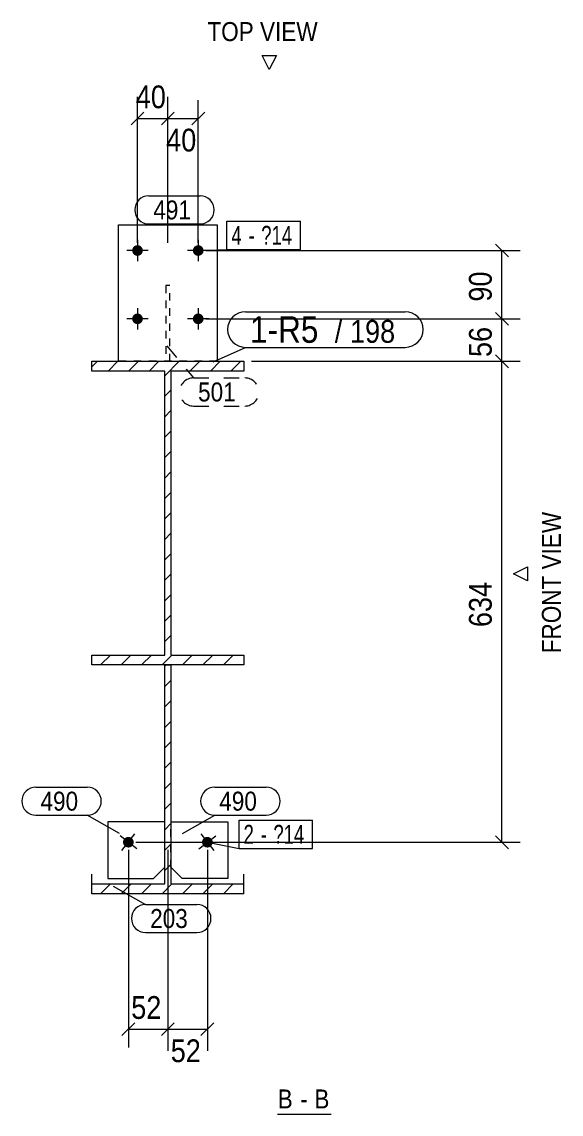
# Model space of a CAD drawing. Header units: millimetres. Extents: x 2 to 1174, y 1 to 825.
# Drawn here: x 169.3 to 240.3, y 103.1 to 247 of the extents above; entities that cross this region are included whole.
import ezdxf

# ---------------------------------------------------------------- set-up
doc = ezdxf.new("R2010")
doc.units = ezdxf.units.MM
for name, pattern in [('XKITLINE00', [0]), ('XKITLINE01', [4, 1, -1, 1, -1]), ('XKITLINE02', [4, 2, -2])]:
    doc.linetypes.add(name, pattern=pattern)
for name, color, linetype, lineweight in [('Bolt', 3, 'Continuous', 0), ('BoltMark', 7, 'Continuous', 0), ('Dimensions', 7, 'Continuous', 0), ('OtherObjectType', 7, 'Continuous', 0), ('Part', 2, 'Continuous', 0), ('PartMark', 7, 'Continuous', 0)]:
    doc.layers.add(name, color=color, linetype=linetype, lineweight=lineweight)
doc.styles.add('ARIAL', font='ARIAL.TTF')
doc.styles.add('ARIAL_NARROW', font='ARIALN.TTF')

# ---------------------------------------------------------------- blocks, each defined once
blk = doc.blocks.new('*A8')
at = {"layer": 'Part', "color": 7, "linetype": 'XKITLINE00', "lineweight": 0}
for p, q in [((178.52, 201.56), (179.25, 202.29)), ((180.65, 200.99), (181.95, 202.29)), ((183.34, 200.99), (184.64, 202.29)), ((186.04, 200.99), (187.34, 202.29)), ((188.12, 200.38), (190.03, 202.29)), ((191.42, 200.99), (192.72, 202.29)), ((194.12, 200.99), (195.42, 202.29)), ((196.81, 200.99), (198.11, 202.29)), ((188.12, 197.69), (188.92, 198.49)), ((188.12, 194.99), (188.92, 195.79)), ((188.12, 192.3), (188.92, 193.1)), ((188.12, 189.6), (188.92, 190.4)), ((188.12, 186.91), (188.92, 187.71)), ((188.12, 184.21), (188.92, 185.01)), ((188.12, 181.52), (188.92, 182.32)), ((188.12, 178.83), (188.92, 179.63)), ((188.12, 176.13), (188.92, 176.93)), ((188.12, 173.44), (188.92, 174.24)), ((188.12, 170.74), (188.92, 171.54)), ((188.12, 168.05), (188.92, 168.85)), ((188.12, 165.36), (188.92, 166.16)), ((179.66, 162.29), (180.96, 163.59)), ((182.36, 162.29), (183.66, 163.59)), ((185.05, 162.29), (186.35, 163.59)), ((187.75, 162.29), (189.05, 163.59)), ((190.44, 162.29), (191.74, 163.59)), ((193.13, 162.29), (194.43, 163.59)), ((195.83, 162.29), (197.13, 163.59))]:
    blk.add_line(p, q, dxfattribs=at)
blk = doc.blocks.new('*A9')
at = {"layer": 'Part', "color": 7, "linetype": 'XKITLINE00', "lineweight": 0}
for p, q in [((188.12, 162.13), (188.28, 162.29)), ((188.12, 159.43), (188.92, 160.23)), ((188.12, 156.74), (188.92, 157.54)), ((188.12, 154.04), (188.92, 154.84)), ((188.12, 151.35), (188.92, 152.15)), ((188.12, 148.66), (188.92, 149.46)), ((188.12, 145.96), (188.92, 146.76)), ((188.12, 143.27), (188.92, 144.07)), ((188.12, 140.57), (188.92, 141.37)), ((188.12, 137.88), (188.92, 138.68)), ((188.12, 135.18), (188.92, 135.98)), ((179.66, 132.11), (180.97, 133.42)), ((182.36, 132.11), (183.67, 133.42)), ((185.05, 132.11), (186.36, 133.42)), ((187.75, 132.11), (189.06, 133.42)), ((190.44, 132.11), (191.75, 133.42)), ((193.13, 132.11), (194.44, 133.42)), ((195.83, 132.11), (197.14, 133.42))]:
    blk.add_line(p, q, dxfattribs=at)
blk = doc.blocks.new('*A191')
at = {"layer": 'Bolt'}
blk.add_hatch(color=3, dxfattribs=at).paths.add_polyline_path([(182.87, 138.39), (182.84, 138.41), (182.82, 138.44), (182.79, 138.46), (182.77, 138.49), (182.75, 138.52), (182.73, 138.54), (182.71, 138.57), (182.7, 138.6), (182.68, 138.64), (182.67, 138.67), (182.66, 138.7), (182.65, 138.73), (182.64, 138.77), (182.63, 138.8), (182.63, 138.83), (182.62, 138.87), (182.62, 138.9), (182.62, 138.94), (182.62, 138.97), (182.63, 139), (182.63, 139.04), (182.64, 139.07), (182.65, 139.11), (182.66, 139.14), (182.67, 139.17), (182.68, 139.2), (182.7, 139.23), (182.71, 139.26), (182.73, 139.29), (182.75, 139.32), (182.77, 139.35), (182.79, 139.38), (182.81, 139.4), (182.84, 139.43), (182.86, 139.45), (182.89, 139.47), (182.92, 139.49), (182.95, 139.51), (182.98, 139.53), (183.01, 139.54), (183.04, 139.56), (183.07, 139.57), (183.1, 139.58), (183.13, 139.59), (183.17, 139.6), (183.2, 139.61), (183.24, 139.61), (183.27, 139.62), (183.3, 139.62), (183.34, 139.62), (183.37, 139.62), (183.41, 139.61), (183.44, 139.61), (183.47, 139.6), (183.51, 139.6), (183.54, 139.59), (183.57, 139.57), (183.61, 139.56), (183.64, 139.55), (183.67, 139.53), (183.7, 139.51), (183.72, 139.49), (183.75, 139.47), (183.78, 139.45), (183.8, 139.43), (183.83, 139.4), (183.85, 139.38), (183.87, 139.35), (183.89, 139.32), (183.91, 139.3), (183.93, 139.27), (183.95, 139.24), (183.96, 139.2), (183.98, 139.17), (183.99, 139.14), (184, 139.11), (184.01, 139.07), (184.01, 139.04), (184.02, 139.01), (184.02, 138.97), (184.02, 138.94), (184.02, 138.9), (184.02, 138.87), (184.02, 138.84), (184.01, 138.8), (184.01, 138.77), (184, 138.73), (183.99, 138.7), (183.98, 138.67), (183.96, 138.64), (183.95, 138.61), (183.93, 138.58), (183.91, 138.55), (183.9, 138.52), (183.88, 138.49), (183.85, 138.46), (183.83, 138.44), (183.81, 138.41), (183.78, 138.39), (183.75, 138.37), (183.73, 138.35), (183.7, 138.33), (183.67, 138.31), (183.64, 138.3), (183.61, 138.28), (183.58, 138.27), (183.54, 138.26), (183.51, 138.25), (183.48, 138.24), (183.44, 138.23), (183.41, 138.23), (183.38, 138.22), (183.34, 138.22), (183.31, 138.22), (183.27, 138.22), (183.24, 138.23), (183.2, 138.23), (183.17, 138.24), (183.14, 138.25), (183.1, 138.26), (183.07, 138.27), (183.04, 138.28), (183.01, 138.29), (182.98, 138.31), (182.95, 138.33), (182.92, 138.35), (182.89, 138.37)], flags=17)
at = {"layer": 'Bolt', "color": 3, "linetype": 'XKITLINE00', "lineweight": 0}
for p, q in [((184.43, 138.06), (182.22, 139.78)), ((182.46, 137.81), (184.18, 140.03))]:
    blk.add_line(p, q, dxfattribs=at)
blk = doc.blocks.new('*A192')
at = {"layer": 'Bolt'}
blk.add_hatch(color=3, dxfattribs=at).paths.add_polyline_path([(193.32, 139.49), (193.35, 139.51), (193.38, 139.53), (193.41, 139.55), (193.44, 139.56), (193.47, 139.57), (193.5, 139.59), (193.54, 139.6), (193.57, 139.6), (193.6, 139.61), (193.64, 139.61), (193.67, 139.62), (193.71, 139.62), (193.74, 139.62), (193.78, 139.62), (193.81, 139.61), (193.84, 139.61), (193.88, 139.6), (193.91, 139.59), (193.94, 139.58), (193.98, 139.57), (194.01, 139.56), (194.04, 139.54), (194.07, 139.53), (194.1, 139.51), (194.13, 139.49), (194.15, 139.47), (194.18, 139.45), (194.21, 139.43), (194.23, 139.4), (194.25, 139.38), (194.28, 139.35), (194.3, 139.32), (194.31, 139.29), (194.33, 139.26), (194.35, 139.23), (194.36, 139.2), (194.38, 139.17), (194.39, 139.14), (194.4, 139.11), (194.41, 139.07), (194.41, 139.04), (194.42, 139), (194.42, 138.97), (194.42, 138.94), (194.42, 138.9), (194.42, 138.87), (194.42, 138.83), (194.41, 138.8), (194.41, 138.77), (194.4, 138.73), (194.39, 138.7), (194.38, 138.67), (194.36, 138.64), (194.35, 138.6), (194.33, 138.57), (194.31, 138.54), (194.29, 138.52), (194.27, 138.49), (194.25, 138.46), (194.23, 138.44), (194.2, 138.41), (194.18, 138.39), (194.15, 138.37), (194.12, 138.35), (194.1, 138.33), (194.07, 138.31), (194.04, 138.29), (194.01, 138.28), (193.97, 138.27), (193.94, 138.26), (193.91, 138.25), (193.87, 138.24), (193.84, 138.23), (193.81, 138.23), (193.77, 138.22), (193.74, 138.22), (193.7, 138.22), (193.67, 138.22), (193.64, 138.23), (193.6, 138.23), (193.57, 138.24), (193.53, 138.25), (193.5, 138.26), (193.47, 138.27), (193.44, 138.28), (193.41, 138.3), (193.38, 138.31), (193.35, 138.33), (193.32, 138.35), (193.29, 138.37), (193.26, 138.39), (193.24, 138.41), (193.21, 138.44), (193.19, 138.46), (193.17, 138.49), (193.15, 138.52), (193.13, 138.55), (193.11, 138.58), (193.1, 138.61), (193.08, 138.64), (193.07, 138.67), (193.06, 138.7), (193.05, 138.73), (193.04, 138.77), (193.03, 138.8), (193.03, 138.84), (193.02, 138.87), (193.02, 138.9), (193.02, 138.94), (193.02, 138.97), (193.03, 139.01), (193.03, 139.04), (193.04, 139.07), (193.05, 139.11), (193.06, 139.14), (193.07, 139.17), (193.08, 139.2), (193.1, 139.24), (193.11, 139.27), (193.13, 139.3), (193.15, 139.32), (193.17, 139.35), (193.19, 139.38), (193.22, 139.4), (193.24, 139.43), (193.27, 139.45), (193.29, 139.47)], flags=17)
at = {"layer": 'Bolt', "color": 3, "linetype": 'XKITLINE00', "lineweight": 0}
for p, q in [((192.62, 138.06), (194.83, 139.78)), ((192.86, 140.03), (194.58, 137.81))]:
    blk.add_line(p, q, dxfattribs=at)
blk = doc.blocks.new('*A193')
at = {"layer": 'Bolt'}
for points in [[(185.22, 216.85), (185.22, 216.82), (185.22, 216.78), (185.21, 216.75), (185.2, 216.72), (185.19, 216.68), (185.18, 216.65), (185.17, 216.62), (185.16, 216.59), (185.14, 216.56), (185.12, 216.53), (185.1, 216.5), (185.08, 216.47), (185.06, 216.44), (185.04, 216.42), (185.02, 216.39), (184.99, 216.37), (184.97, 216.34), (184.94, 216.32), (184.91, 216.3), (184.88, 216.29), (184.85, 216.27), (184.82, 216.25), (184.79, 216.24), (184.76, 216.23), (184.73, 216.22), (184.69, 216.21), (184.66, 216.2), (184.63, 216.19), (184.59, 216.19), (184.56, 216.19), (184.52, 216.19), (184.49, 216.19), (184.45, 216.19), (184.42, 216.19), (184.39, 216.2), (184.35, 216.21), (184.32, 216.22), (184.29, 216.23), (184.25, 216.24), (184.22, 216.25), (184.19, 216.27), (184.16, 216.29), (184.13, 216.3), (184.11, 216.32), (184.08, 216.34), (184.05, 216.37), (184.03, 216.39), (184, 216.42), (183.98, 216.44), (183.96, 216.47), (183.94, 216.5), (183.92, 216.53), (183.91, 216.56), (183.89, 216.59), (183.88, 216.62), (183.86, 216.65), (183.85, 216.68), (183.84, 216.72), (183.84, 216.75), (183.83, 216.78), (183.83, 216.82), (183.82, 216.85), (183.82, 216.89), (183.82, 216.92), (183.83, 216.95), (183.83, 216.99), (183.84, 217.02), (183.84, 217.06), (183.85, 217.09), (183.86, 217.12), (183.88, 217.15), (183.89, 217.19), (183.91, 217.22), (183.92, 217.25), (183.94, 217.27), (183.96, 217.3), (183.98, 217.33), (184, 217.36), (184.03, 217.38), (184.05, 217.4), (184.08, 217.43), (184.11, 217.45), (184.13, 217.47), (184.16, 217.49), (184.19, 217.5), (184.22, 217.52), (184.25, 217.53), (184.29, 217.55), (184.32, 217.56), (184.35, 217.57), (184.39, 217.57), (184.42, 217.58), (184.45, 217.58), (184.49, 217.59), (184.52, 217.59), (184.56, 217.59), (184.59, 217.58), (184.63, 217.58), (184.66, 217.57), (184.69, 217.57), (184.73, 217.56), (184.76, 217.55), (184.79, 217.53), (184.82, 217.52), (184.85, 217.5), (184.88, 217.49), (184.91, 217.47), (184.94, 217.45), (184.97, 217.43), (184.99, 217.4), (185.02, 217.38), (185.04, 217.36), (185.06, 217.33), (185.08, 217.3), (185.1, 217.27), (185.12, 217.25), (185.14, 217.22), (185.16, 217.19), (185.17, 217.15), (185.18, 217.12), (185.19, 217.09), (185.2, 217.06), (185.21, 217.02), (185.22, 216.99), (185.22, 216.95), (185.22, 216.92), (185.22, 216.89)], [(193.22, 216.85), (193.22, 216.82), (193.22, 216.78), (193.21, 216.75), (193.2, 216.72), (193.19, 216.68), (193.18, 216.65), (193.17, 216.62), (193.16, 216.59), (193.14, 216.56), (193.12, 216.53), (193.1, 216.5), (193.08, 216.47), (193.06, 216.44), (193.04, 216.42), (193.02, 216.39), (192.99, 216.37), (192.97, 216.34), (192.94, 216.32), (192.91, 216.3), (192.88, 216.29), (192.85, 216.27), (192.82, 216.25), (192.79, 216.24), (192.76, 216.23), (192.73, 216.22), (192.69, 216.21), (192.66, 216.2), (192.63, 216.19), (192.59, 216.19), (192.56, 216.19), (192.52, 216.19), (192.49, 216.19), (192.45, 216.19), (192.42, 216.19), (192.39, 216.2), (192.35, 216.21), (192.32, 216.22), (192.29, 216.23), (192.25, 216.24), (192.22, 216.25), (192.19, 216.27), (192.16, 216.29), (192.13, 216.3), (192.11, 216.32), (192.08, 216.34), (192.05, 216.37), (192.03, 216.39), (192, 216.42), (191.98, 216.44), (191.96, 216.47), (191.94, 216.5), (191.92, 216.53), (191.91, 216.56), (191.89, 216.59), (191.88, 216.62), (191.86, 216.65), (191.85, 216.68), (191.84, 216.72), (191.84, 216.75), (191.83, 216.78), (191.83, 216.82), (191.82, 216.85), (191.82, 216.89), (191.82, 216.92), (191.83, 216.95), (191.83, 216.99), (191.84, 217.02), (191.84, 217.06), (191.85, 217.09), (191.86, 217.12), (191.88, 217.15), (191.89, 217.19), (191.91, 217.22), (191.92, 217.25), (191.94, 217.27), (191.96, 217.3), (191.98, 217.33), (192, 217.36), (192.03, 217.38), (192.05, 217.4), (192.08, 217.43), (192.11, 217.45), (192.13, 217.47), (192.16, 217.49), (192.19, 217.5), (192.22, 217.52), (192.25, 217.53), (192.29, 217.55), (192.32, 217.56), (192.35, 217.57), (192.39, 217.57), (192.42, 217.58), (192.45, 217.58), (192.49, 217.59), (192.52, 217.59), (192.56, 217.59), (192.59, 217.58), (192.63, 217.58), (192.66, 217.57), (192.69, 217.57), (192.73, 217.56), (192.76, 217.55), (192.79, 217.53), (192.82, 217.52), (192.85, 217.5), (192.88, 217.49), (192.91, 217.47), (192.94, 217.45), (192.97, 217.43), (192.99, 217.4), (193.02, 217.38), (193.04, 217.36), (193.06, 217.33), (193.08, 217.3), (193.1, 217.27), (193.12, 217.25), (193.14, 217.22), (193.16, 217.19), (193.17, 217.15), (193.18, 217.12), (193.19, 217.09), (193.2, 217.06), (193.21, 217.02), (193.22, 216.99), (193.22, 216.95), (193.22, 216.92), (193.22, 216.89)], [(185.22, 207.85), (185.22, 207.82), (185.22, 207.78), (185.21, 207.75), (185.2, 207.72), (185.19, 207.68), (185.18, 207.65), (185.17, 207.62), (185.16, 207.59), (185.14, 207.56), (185.12, 207.53), (185.1, 207.5), (185.08, 207.47), (185.06, 207.44), (185.04, 207.42), (185.02, 207.39), (184.99, 207.37), (184.97, 207.34), (184.94, 207.32), (184.91, 207.3), (184.88, 207.29), (184.85, 207.27), (184.82, 207.25), (184.79, 207.24), (184.76, 207.23), (184.73, 207.22), (184.69, 207.21), (184.66, 207.2), (184.63, 207.19), (184.59, 207.19), (184.56, 207.19), (184.52, 207.19), (184.49, 207.19), (184.45, 207.19), (184.42, 207.19), (184.39, 207.2), (184.35, 207.21), (184.32, 207.22), (184.29, 207.23), (184.25, 207.24), (184.22, 207.25), (184.19, 207.27), (184.16, 207.29), (184.13, 207.3), (184.11, 207.32), (184.08, 207.34), (184.05, 207.37), (184.03, 207.39), (184, 207.42), (183.98, 207.44), (183.96, 207.47), (183.94, 207.5), (183.92, 207.53), (183.91, 207.56), (183.89, 207.59), (183.88, 207.62), (183.86, 207.65), (183.85, 207.68), (183.84, 207.72), (183.84, 207.75), (183.83, 207.78), (183.83, 207.82), (183.82, 207.85), (183.82, 207.89), (183.82, 207.92), (183.83, 207.95), (183.83, 207.99), (183.84, 208.02), (183.84, 208.06), (183.85, 208.09), (183.86, 208.12), (183.88, 208.15), (183.89, 208.19), (183.91, 208.22), (183.92, 208.25), (183.94, 208.27), (183.96, 208.3), (183.98, 208.33), (184, 208.36), (184.03, 208.38), (184.05, 208.4), (184.08, 208.43), (184.11, 208.45), (184.13, 208.47), (184.16, 208.49), (184.19, 208.5), (184.22, 208.52), (184.25, 208.53), (184.29, 208.55), (184.32, 208.56), (184.35, 208.57), (184.39, 208.57), (184.42, 208.58), (184.45, 208.58), (184.49, 208.59), (184.52, 208.59), (184.56, 208.59), (184.59, 208.58), (184.63, 208.58), (184.66, 208.57), (184.69, 208.57), (184.73, 208.56), (184.76, 208.55), (184.79, 208.53), (184.82, 208.52), (184.85, 208.5), (184.88, 208.49), (184.91, 208.47), (184.94, 208.45), (184.97, 208.43), (184.99, 208.4), (185.02, 208.38), (185.04, 208.36), (185.06, 208.33), (185.08, 208.3), (185.1, 208.27), (185.12, 208.25), (185.14, 208.22), (185.16, 208.19), (185.17, 208.15), (185.18, 208.12), (185.19, 208.09), (185.2, 208.06), (185.21, 208.02), (185.22, 207.99), (185.22, 207.95), (185.22, 207.92), (185.22, 207.89)], [(193.22, 207.85), (193.22, 207.82), (193.22, 207.78), (193.21, 207.75), (193.2, 207.72), (193.19, 207.68), (193.18, 207.65), (193.17, 207.62), (193.16, 207.59), (193.14, 207.56), (193.12, 207.53), (193.1, 207.5), (193.08, 207.47), (193.06, 207.44), (193.04, 207.42), (193.02, 207.39), (192.99, 207.37), (192.97, 207.34), (192.94, 207.32), (192.91, 207.3), (192.88, 207.29), (192.85, 207.27), (192.82, 207.25), (192.79, 207.24), (192.76, 207.23), (192.73, 207.22), (192.69, 207.21), (192.66, 207.2), (192.63, 207.19), (192.59, 207.19), (192.56, 207.19), (192.52, 207.19), (192.49, 207.19), (192.45, 207.19), (192.42, 207.19), (192.39, 207.2), (192.35, 207.21), (192.32, 207.22), (192.29, 207.23), (192.25, 207.24), (192.22, 207.25), (192.19, 207.27), (192.16, 207.29), (192.13, 207.3), (192.11, 207.32), (192.08, 207.34), (192.05, 207.37), (192.03, 207.39), (192, 207.42), (191.98, 207.44), (191.96, 207.47), (191.94, 207.5), (191.92, 207.53), (191.91, 207.56), (191.89, 207.59), (191.88, 207.62), (191.86, 207.65), (191.85, 207.68), (191.84, 207.72), (191.84, 207.75), (191.83, 207.78), (191.83, 207.82), (191.82, 207.85), (191.82, 207.89), (191.82, 207.92), (191.83, 207.95), (191.83, 207.99), (191.84, 208.02), (191.84, 208.06), (191.85, 208.09), (191.86, 208.12), (191.88, 208.15), (191.89, 208.19), (191.91, 208.22), (191.92, 208.25), (191.94, 208.27), (191.96, 208.3), (191.98, 208.33), (192, 208.36), (192.03, 208.38), (192.05, 208.4), (192.08, 208.43), (192.11, 208.45), (192.13, 208.47), (192.16, 208.49), (192.19, 208.5), (192.22, 208.52), (192.25, 208.53), (192.29, 208.55), (192.32, 208.56), (192.35, 208.57), (192.39, 208.57), (192.42, 208.58), (192.45, 208.58), (192.49, 208.59), (192.52, 208.59), (192.56, 208.59), (192.59, 208.58), (192.63, 208.58), (192.66, 208.57), (192.69, 208.57), (192.73, 208.56), (192.76, 208.55), (192.79, 208.53), (192.82, 208.52), (192.85, 208.5), (192.88, 208.49), (192.91, 208.47), (192.94, 208.45), (192.97, 208.43), (192.99, 208.4), (193.02, 208.38), (193.04, 208.36), (193.06, 208.33), (193.08, 208.3), (193.1, 208.27), (193.12, 208.25), (193.14, 208.22), (193.16, 208.19), (193.17, 208.15), (193.18, 208.12), (193.19, 208.09), (193.2, 208.06), (193.21, 208.02), (193.22, 207.99), (193.22, 207.95), (193.22, 207.92), (193.22, 207.89)]]:
    blk.add_hatch(color=3, dxfattribs=at).paths.add_polyline_path(points, flags=17)
at = {"layer": 'Bolt', "color": 3, "linetype": 'XKITLINE00', "lineweight": 0}
for p, q in [((184.52, 218.29), (184.52, 215.49)), ((192.52, 218.29), (192.52, 215.49)), ((185.92, 216.89), (183.12, 216.89)), ((193.92, 216.89), (191.12, 216.89)), ((184.52, 209.29), (184.52, 206.49)), ((192.52, 209.29), (192.52, 206.49)), ((185.92, 207.89), (183.12, 207.89)), ((193.92, 207.89), (191.12, 207.89))]:
    blk.add_line(p, q, dxfattribs=at)
blk = doc.blocks.new('*A194')
at = {"layer": 'Part', "color": 2, "linetype": 'XKITLINE00', "lineweight": 0}
for p, q in [((178.52, 200.99), (178.52, 202.29)), ((178.52, 202.29), (198.52, 202.29)), ((198.52, 202.29), (198.52, 200.99)), ((188.12, 200.99), (178.52, 200.99)), ((188.12, 163.59), (188.12, 200.99)), ((198.52, 200.99), (188.92, 200.99)), ((188.92, 200.99), (188.92, 163.59)), ((178.52, 162.29), (178.52, 163.59)), ((178.52, 163.59), (188.12, 163.59)), ((188.92, 163.59), (198.52, 163.59)), ((198.52, 163.59), (198.52, 162.29)), ((198.52, 162.29), (178.52, 162.29))]:
    blk.add_line(p, q, dxfattribs=at)
blk = doc.blocks.new('*A195')
at = {"layer": 'Part', "color": 2, "linetype": 'XKITLINE00', "lineweight": 0}
for p, q in [((188.12, 141.62), (180.62, 141.62)), ((180.62, 141.62), (180.62, 134.12)), ((186.62, 134.12), (188.12, 135.62)), ((180.62, 134.12), (186.62, 134.12))]:
    blk.add_line(p, q, dxfattribs=at)
at = {"layer": 'Part', "color": 7, "linetype": 'XKITLINE01', "lineweight": 0}
blk.add_line((188.12, 135.62), (188.12, 141.62), dxfattribs=at)
blk = doc.blocks.new('*A196')
at = {"layer": 'Part', "color": 2, "linetype": 'XKITLINE00', "lineweight": 0}
for p, q in [((188.92, 141.62), (196.42, 141.62)), ((196.42, 141.62), (196.42, 134.12)), ((190.42, 134.12), (188.92, 135.62)), ((196.42, 134.12), (190.42, 134.12))]:
    blk.add_line(p, q, dxfattribs=at)
at = {"layer": 'Part', "color": 7, "linetype": 'XKITLINE01', "lineweight": 0}
blk.add_line((188.92, 135.62), (188.92, 141.62), dxfattribs=at)
blk = doc.blocks.new('*A197')
at = {"layer": 'Part', "color": 7, "linetype": 'XKITLINE01', "lineweight": 0}
for p, q in [((188.77, 212.29), (188.27, 212.29)), ((188.27, 212.29), (188.27, 202.29)), ((188.77, 202.29), (188.77, 212.29)), ((188.27, 202.29), (188.77, 202.29))]:
    blk.add_line(p, q, dxfattribs=at)
blk = doc.blocks.new('*A198')
at = {"layer": 'Part', "color": 2, "linetype": 'XKITLINE00', "lineweight": 0}
for p, q in [((182.02, 202.29), (182.02, 220.29)), ((182.02, 220.29), (195.02, 220.29)), ((195.02, 220.29), (195.02, 202.29))]:
    blk.add_line(p, q, dxfattribs=at)
at = {"layer": 'Part', "color": 7, "linetype": 'XKITLINE01', "lineweight": 0}
blk.add_line((195.02, 202.29), (182.02, 202.29), dxfattribs=at)
blk = doc.blocks.new('*A199')
at = {"layer": 'Part', "color": 2, "linetype": 'XKITLINE00', "lineweight": 0}
for p, q in [((188.12, 133.42), (188.12, 162.29)), ((188.12, 162.29), (188.92, 162.29)), ((188.92, 162.29), (188.92, 133.42)), ((178.52, 132.11), (178.52, 134.69)), ((198.52, 132.11), (198.52, 134.69)), ((178.52, 133.42), (188.12, 133.42)), ((188.92, 133.42), (198.52, 133.42)), ((198.52, 132.11), (178.52, 132.11))]:
    blk.add_line(p, q, dxfattribs=at)
blk = doc.blocks.new('*A436')
at = {"layer": 'Dimensions', "color": 7, "linetype": 'XKITLINE00', "lineweight": 0}
for p, q in [((231.67, 203.13), (233.37, 201.44)), ((199.52, 202.29), (234.92, 202.29)), ((232.52, 138.92), (232.52, 202.29)), ((231.67, 139.77), (233.37, 138.07)), ((184.32, 138.92), (234.92, 138.92))]:
    blk.add_line(p, q, dxfattribs=at)
at = {"layer": 'Dimensions', "color": 3}
for p in [(232.52, 202.29), (232.52, 138.92)]:
    blk.add_point(p, dxfattribs=at)
at = {"layer": 'Dimensions', "color": 3, "style": 'ARIAL', "width": 0.85}
blk.add_text('634', height=3, rotation=90.0002, dxfattribs=at).set_placement((231.17, 167.27))
blk = doc.blocks.new('*A437')
at = {"layer": 'Dimensions', "color": 7, "linetype": 'XKITLINE00', "lineweight": 0}
for p, q in [((231.67, 208.73), (233.37, 207.04)), ((193.52, 207.89), (234.92, 207.89)), ((232.52, 202.29), (232.52, 207.89)), ((231.67, 203.13), (233.37, 201.44)), ((199.52, 202.29), (234.92, 202.29))]:
    blk.add_line(p, q, dxfattribs=at)
at = {"layer": 'Dimensions', "color": 3}
for p in [(232.52, 207.89), (232.52, 202.29)]:
    blk.add_point(p, dxfattribs=at)
at = {"layer": 'Dimensions', "color": 3, "style": 'ARIAL', "width": 0.85}
blk.add_text('56', height=3, rotation=90.0002, dxfattribs=at).set_placement((231.17, 202.86))
blk = doc.blocks.new('*A438')
at = {"layer": 'Dimensions', "color": 7, "linetype": 'XKITLINE00', "lineweight": 0}
for p, q in [((231.67, 217.73), (233.37, 216.04)), ((193.52, 216.89), (234.92, 216.89)), ((232.52, 207.89), (232.52, 216.89)), ((231.67, 208.73), (233.37, 207.04)), ((193.52, 207.89), (234.92, 207.89))]:
    blk.add_line(p, q, dxfattribs=at)
at = {"layer": 'Dimensions', "color": 3}
for p in [(232.52, 216.89), (232.52, 207.89)]:
    blk.add_point(p, dxfattribs=at)
at = {"layer": 'Dimensions', "color": 3, "style": 'ARIAL', "width": 0.85}
blk.add_text('90', height=3, rotation=90.0002, dxfattribs=at).set_placement((231.17, 210.16))
blk = doc.blocks.new('*A439')
at = {"layer": 'Dimensions', "color": 7, "linetype": 'XKITLINE00', "lineweight": 0}
for p, q in [((183.32, 137.92), (183.32, 111.89)), ((188.52, 137.92), (188.52, 111.89)), ((184.17, 115.13), (182.47, 113.44)), ((183.32, 114.29), (188.52, 114.29)), ((189.37, 115.13), (187.67, 113.44))]:
    blk.add_line(p, q, dxfattribs=at)
at = {"layer": 'Dimensions', "color": 3}
for p in [(183.32, 114.29), (188.52, 114.29)]:
    blk.add_point(p, dxfattribs=at)
at = {"layer": 'Dimensions', "color": 3, "style": 'ARIAL', "width": 0.85}
blk.add_text('52', height=3, dxfattribs=at).set_placement((183.7, 115.64))
blk = doc.blocks.new('*A440')
at = {"layer": 'Dimensions', "color": 7, "linetype": 'XKITLINE00', "lineweight": 0}
for p, q in [((188.52, 137.92), (188.52, 111.44)), ((193.72, 137.92), (193.72, 111.44)), ((189.37, 115.13), (187.67, 113.44)), ((188.52, 114.29), (193.72, 114.29)), ((194.57, 115.13), (192.87, 113.44))]:
    blk.add_line(p, q, dxfattribs=at)
at = {"layer": 'Dimensions', "color": 3}
for p in [(188.52, 114.29), (193.72, 114.29)]:
    blk.add_point(p, dxfattribs=at)
at = {"layer": 'Dimensions', "color": 3, "style": 'ARIAL', "width": 0.85}
blk.add_text('52', height=3, dxfattribs=at).set_placement((188.9, 109.94))
blk = doc.blocks.new('*A441')
at = {"layer": 'Dimensions', "color": 7, "linetype": 'XKITLINE00', "lineweight": 0}
for p, q in [((184.52, 217.89), (184.52, 237.14)), ((188.52, 217.89), (188.52, 237.14)), ((185.37, 235.13), (183.67, 233.44)), ((189.37, 235.13), (187.67, 233.44)), ((184.52, 234.29), (188.52, 234.29))]:
    blk.add_line(p, q, dxfattribs=at)
at = {"layer": 'Dimensions', "color": 3}
for p in [(184.52, 234.29), (188.52, 234.29)]:
    blk.add_point(p, dxfattribs=at)
at = {"layer": 'Dimensions', "color": 3, "style": 'ARIAL', "width": 0.85}
blk.add_text('40', height=3, dxfattribs=at).set_placement((184.3, 235.64))
blk = doc.blocks.new('*A442')
at = {"layer": 'Dimensions', "color": 7, "linetype": 'XKITLINE00', "lineweight": 0}
for p, q in [((188.52, 217.89), (188.52, 236.69)), ((192.52, 217.89), (192.52, 236.69)), ((189.37, 235.13), (187.67, 233.44)), ((193.37, 235.13), (191.67, 233.44)), ((188.52, 234.29), (192.52, 234.29))]:
    blk.add_line(p, q, dxfattribs=at)
at = {"layer": 'Dimensions', "color": 3}
for p in [(188.52, 234.29), (192.52, 234.29)]:
    blk.add_point(p, dxfattribs=at)
at = {"layer": 'Dimensions', "color": 3, "style": 'ARIAL', "width": 0.85}
blk.add_text('40', height=3, dxfattribs=at).set_placement((188.3, 229.94))
blk = doc.blocks.new('*A443')
at = {"layer": 'BoltMark', "color": 7, "linetype": 'XKITLINE00', "lineweight": 0}
for p, q in [((196.29, 220.74), (205.98, 220.74)), ((196.29, 217.04), (196.29, 220.74)), ((205.98, 217.04), (205.98, 220.74)), ((192.52, 216.89), (196.29, 217.04)), ((196.29, 217.04), (205.98, 217.04))]:
    blk.add_line(p, q, dxfattribs=at)
at = {"layer": 'BoltMark', "color": 3, "style": 'ARIAL_NARROW', "width": 0.85}
for s, p in [('4', (196.89, 217.64)), ('?14', (200.82, 217.64)), ('-', (199.16, 217.64))]:
    blk.add_text(s, height=2.5, dxfattribs=at).set_placement(p)
blk = doc.blocks.new('*A444')
at = {"layer": 'BoltMark', "color": 7, "linetype": 'XKITLINE00', "lineweight": 0}
for p, q in [((197.89, 141.81), (207.58, 141.81)), ((197.89, 138.11), (197.89, 141.81)), ((207.58, 138.11), (207.58, 141.81)), ((193.72, 138.92), (197.89, 138.11)), ((197.89, 138.11), (207.58, 138.11))]:
    blk.add_line(p, q, dxfattribs=at)
at = {"layer": 'BoltMark', "color": 3, "style": 'ARIAL_NARROW', "width": 0.85}
for s, p in [('2', (198.49, 138.71)), ('?14', (202.42, 138.71)), ('-', (200.76, 138.71))]:
    blk.add_text(s, height=2.5, dxfattribs=at).set_placement(p)
blk = doc.blocks.new('*A445')
at = {"layer": 'PartMark', "color": 7, "linetype": 'XKITLINE00', "lineweight": 0}
for p, q in [((181.34, 133.12), (185.59, 130.72)), ((185.59, 130.72), (192.35, 130.72)), ((185.59, 127.02), (192.35, 127.02))]:
    blk.add_line(p, q, dxfattribs=at)
for centre, start, end in [((185.59, 128.87), 90, 270), ((192.35, 128.87), 270, 90)]:
    blk.add_arc(centre, 1.85, start, end, dxfattribs=at)
at = {"layer": 'PartMark', "color": 3, "style": 'ARIAL', "width": 0.85}
blk.add_text('203', height=2.5, dxfattribs=at).set_placement((186.19, 127.62))
blk = doc.blocks.new('*A446')
at = {"layer": 'PartMark', "color": 7, "linetype": 'XKITLINE00', "lineweight": 0}
for p, q in [((186.01, 224.09), (192.77, 224.09)), ((186.01, 220.39), (192.77, 220.39))]:
    blk.add_line(p, q, dxfattribs=at)
for centre, start, end in [((186.01, 222.24), 90, 270), ((192.77, 222.24), 270, 90)]:
    blk.add_arc(centre, 1.85, start, end, dxfattribs=at)
at = {"layer": 'PartMark', "color": 3, "style": 'ARIAL', "width": 0.85}
blk.add_text('491', height=2.5, dxfattribs=at).set_placement((186.61, 220.99))
blk = doc.blocks.new('*A447')
at = {"layer": 'PartMark', "color": 7, "linetype": 'XKITLINE02', "lineweight": 0}
for p, q in [((188.4, 204.32), (191.9, 200.1)), ((191.9, 200.1), (198.66, 200.1)), ((191.9, 196.4), (198.66, 196.4))]:
    blk.add_line(p, q, dxfattribs=at)
for centre, start, end in [((191.9, 198.25), 90, 270), ((198.66, 198.25), 270, 90)]:
    blk.add_arc(centre, 1.85, start, end, dxfattribs=at)
at = {"layer": 'PartMark', "color": 3, "style": 'ARIAL', "width": 0.85}
blk.add_text('501', height=2.5, dxfattribs=at).set_placement((192.5, 197))
blk = doc.blocks.new('*A448')
at = {"layer": 'PartMark', "color": 7, "linetype": 'XKITLINE00', "lineweight": 0}
for p, q in [((194.69, 146.18), (201.46, 146.18)), ((190.45, 140.09), (194.69, 142.48)), ((194.69, 142.48), (201.46, 142.48))]:
    blk.add_line(p, q, dxfattribs=at)
for centre, start, end in [((194.69, 144.33), 90, 270), ((201.46, 144.33), 270, 90)]:
    blk.add_arc(centre, 1.85, start, end, dxfattribs=at)
at = {"layer": 'PartMark', "color": 3, "style": 'ARIAL', "width": 0.85}
blk.add_text('490', height=2.5, dxfattribs=at).set_placement((195.29, 143.08))
blk = doc.blocks.new('*A449')
at = {"layer": 'PartMark', "color": 7, "linetype": 'XKITLINE00', "lineweight": 0}
for p, q in [((171.15, 146.18), (177.91, 146.18)), ((171.15, 142.48), (177.91, 142.48)), ((182.15, 140.09), (177.91, 142.48))]:
    blk.add_line(p, q, dxfattribs=at)
for centre, start, end in [((171.15, 144.33), 90, 270), ((177.91, 144.33), 270, 90)]:
    blk.add_arc(centre, 1.85, start, end, dxfattribs=at)
at = {"layer": 'PartMark', "color": 3, "style": 'ARIAL', "width": 0.85}
blk.add_text('490', height=2.5, dxfattribs=at).set_placement((171.75, 143.08))
blk = doc.blocks.new('*A450')
at = {"layer": 'PartMark', "color": 7, "linetype": 'XKITLINE00', "lineweight": 0}
for p, q in [((198.74, 208.83), (219.79, 208.83)), ((194.49, 202.24), (198.74, 204.13)), ((198.74, 204.13), (219.79, 204.13))]:
    blk.add_line(p, q, dxfattribs=at)
for centre, start, end in [((198.74, 206.48), 90, 270), ((219.79, 206.48), 270, 90)]:
    blk.add_arc(centre, 2.35, start, end, dxfattribs=at)
at = {"layer": 'PartMark', "color": 1, "style": 'ARIAL', "width": 0.85}
blk.add_text('1-R5', height=3.5, dxfattribs=at).set_placement((199.34, 204.73))
at = {"layer": 'PartMark', "color": 3, "style": 'ARIAL', "width": 0.85}
for s, p in [('/', (210.5, 204.73)), ('198', (212.51, 204.73))]:
    blk.add_text(s, height=3, dxfattribs=at).set_placement(p)
blk = doc.blocks.new('*A451')
at = {"layer": 'OtherObjectType', "color": 7, "linetype": 'XKITLINE00', "lineweight": 0}
for p, q in [((201.88, 240.74), (200.95, 242.61)), ((200.95, 242.61), (202.82, 242.61)), ((202.82, 242.61), (201.88, 240.74)), ((201.88, 240.74), (201.88, 240.74)), ((234.02, 174.29), (235.9, 175.22)), ((235.9, 173.35), (234.02, 174.29)), ((234.02, 174.29), (234.02, 174.29)), ((235.9, 175.22), (235.9, 173.35)), ((202.98, 103.09), (210.04, 103.09))]:
    blk.add_line(p, q, dxfattribs=at)
at = {"layer": 'OtherObjectType', "color": 7, "style": 'ARIAL', "width": 0.85}
for s, p in [('TOP VIEW', (193.73, 244.49)), ('B', (202.98, 103.84)), ('B', (207.81, 103.84)), ('-', (205.95, 103.84))]:
    blk.add_text(s, height=2.5, dxfattribs=at).set_placement(p)
blk.add_text('FRONT VIEW', height=2.5, rotation=90, dxfattribs=at).set_placement((240.27, 163.82))

msp = doc.modelspace()

# ---------------------------------------------------------------- block references
at = {"lineweight": 0}
for name in ['*A441', '*A442', '*A446', '*A198', '*A443', '*A193', '*A438', '*A197', '*A437', '*A450', '*A436', '*A447', '*A8', '*A194', '*A199', '*A9', '*A449', '*A448', '*A195', '*A196', '*A444', '*A191', '*A192', '*A439', '*A440', '*A445']:
    msp.add_blockref(name, (0, 0), dxfattribs=at)
at = {"layer": 'OtherObjectType', "lineweight": 0}
msp.add_blockref('*A451', (0, 0), dxfattribs=at)

doc.saveas('drawing.dxf')
